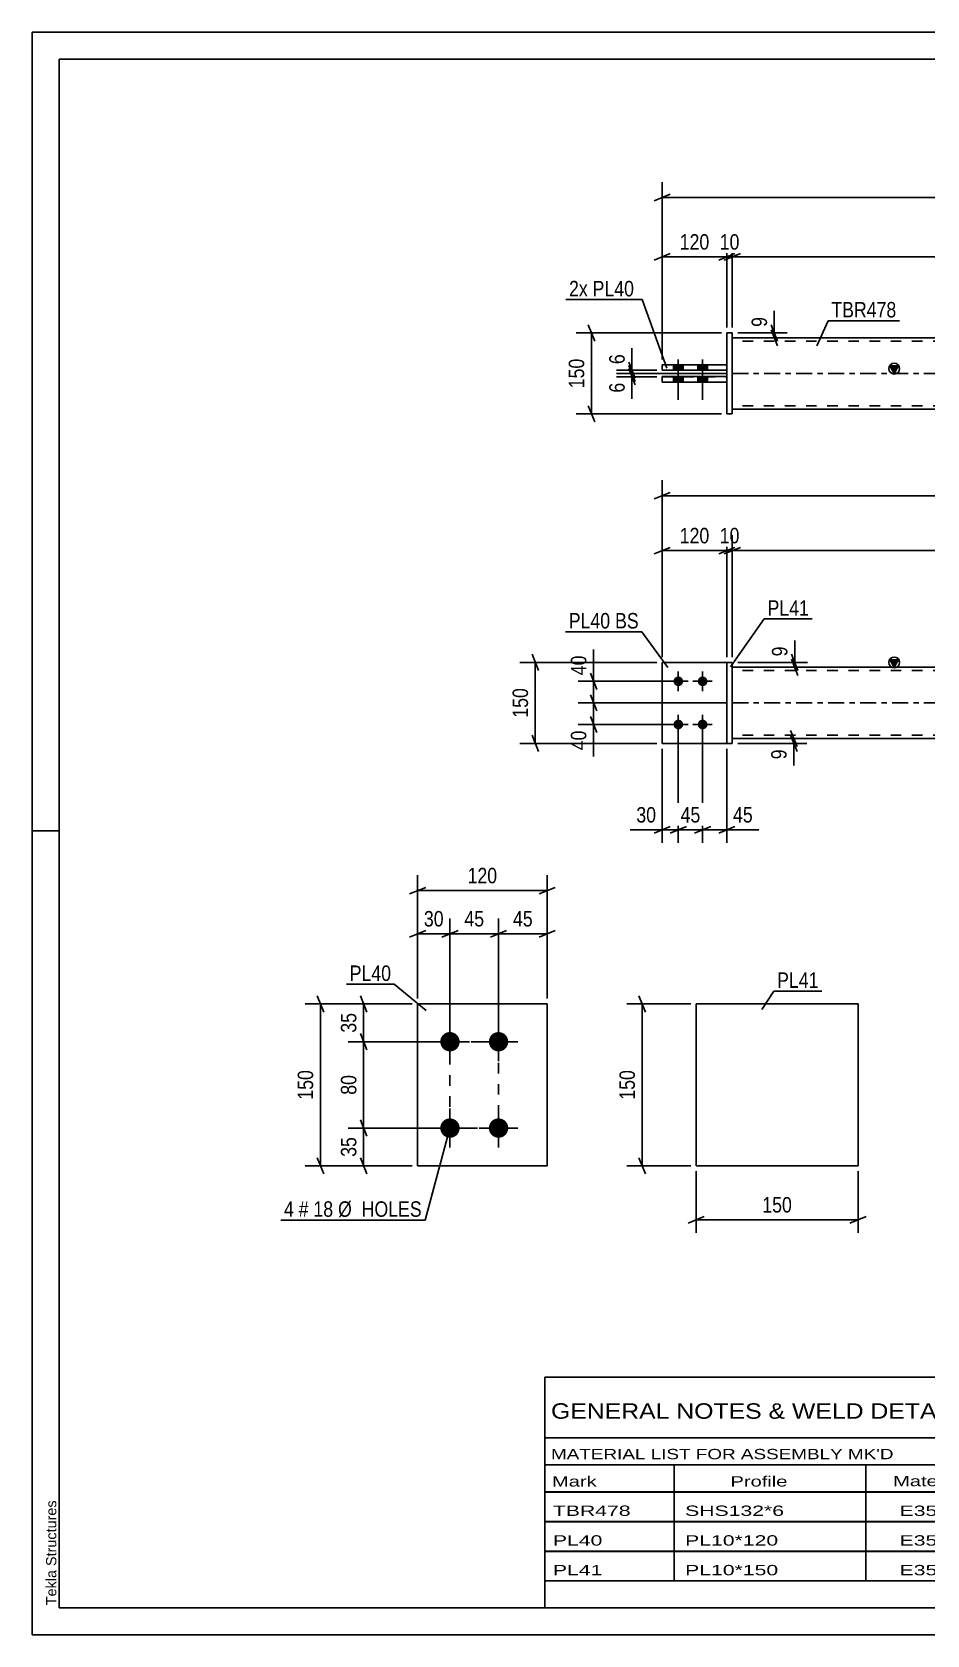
# Model space of a CAD drawing. Header units: millimetres. Extents: x 0 to 420, y 0 to 297.
# Drawn here: x 0 to 165.8, y 0 to 297 of the extents above; entities that cross this region are included whole.
import ezdxf

# ---------------------------------------------------------------- set-up
doc = ezdxf.new("R2010")
doc.units = ezdxf.units.MM
doc.linetypes.add('DXK_LINE_DOT2', pattern=[3.9198, 1.9599, -1.9599])
doc.linetypes.add('DXK_LINE_DOT3', pattern=[5.9187, 2.979, -0.9799, 0.9799, -0.9799])
doc.styles.add('Arial', font='ARIAL.TTF', dxfattribs={"height": 0.2})
doc.styles.add('Arial Narrow', font='ARIALN.TTF', dxfattribs={"height": 0.2})

# ---------------------------------------------------------------- blocks, each defined once
blk = doc.blocks.new('Unknown-581592173-1127')
at = {"color": 5, "linetype": 'Continuous'}
for p, q in [((420, 297), (0, 297)), ((0, 297), (0, 0)), ((0, 292), (0, 297)), ((415, 292), (5, 292)), ((5, 292), (5, 5)), ((5, 149), (0, 149)), ((0, 0), (0, 5)), ((5, 5), (415, 5)), ((0, 0), (420, 0))]:
    blk.add_line(p, q, dxfattribs=at)
at = {"color": 174, "linetype": 'Continuous', "style": 'Arial'}
blk.add_text('Tekla Structures', height=1.9102, rotation=90, dxfattribs=at).set_placement((4.5, 5.5))
blk = doc.blocks.new('Part-581592173-1425 - 1364')
at = {"color": 2, "linetype": 'Continuous'}
for p, q in [((116.74, 180.2), (128.74, 180.2)), ((116.74, 180.2), (116.74, 165.2)), ((128.74, 165.2), (116.74, 165.2)), ((116.74, 165.2), (116.74, 165.2))]:
    blk.add_line(p, q, dxfattribs=at)
at = {"color": 7, "linetype": 'DXK_LINE_DOT2'}
for p, q in [((116.74, 180.2), (128.74, 180.2)), ((128.74, 180.2), (128.74, 180.2)), ((128.74, 180.2), (128.74, 165.2)), ((116.74, 165.2), (128.74, 165.2)), ((116.74, 165.2), (116.74, 165.2))]:
    blk.add_line(p, q, dxfattribs=at)
blk = doc.blocks.new('Bolt-581592173-1378 - 1364')
at = {"linetype": 'Continuous'}
for points in [[(119.74, 175.8), (119.56, 175.82), (119.38, 175.88), (119.21, 175.97), (119.07, 176.1), (118.96, 176.25), (118.89, 176.42), (118.85, 176.6), (118.85, 176.79), (118.89, 176.98), (118.96, 177.15), (119.07, 177.3), (119.21, 177.43), (119.38, 177.52), (119.56, 177.58), (119.74, 177.6), (119.93, 177.58), (120.11, 177.52), (120.27, 177.43), (120.41, 177.3), (120.52, 177.15), (120.6, 176.98), (120.64, 176.79), (120.64, 176.6), (120.6, 176.42), (120.52, 176.25), (120.41, 176.1), (120.27, 175.97), (120.11, 175.88), (119.93, 175.82)], [(124.24, 175.8), (124.06, 175.82), (123.88, 175.88), (123.71, 175.97), (123.57, 176.1), (123.46, 176.25), (123.39, 176.42), (123.35, 176.6), (123.35, 176.79), (123.39, 176.98), (123.46, 177.15), (123.57, 177.3), (123.71, 177.43), (123.88, 177.52), (124.06, 177.58), (124.24, 177.6), (124.43, 177.58), (124.61, 177.52), (124.77, 177.43), (124.91, 177.3), (125.02, 177.15), (125.1, 176.98), (125.14, 176.79), (125.14, 176.6), (125.1, 176.42), (125.02, 176.25), (124.91, 176.1), (124.77, 175.97), (124.61, 175.88), (124.43, 175.82)], [(119.74, 167.8), (119.56, 167.82), (119.38, 167.88), (119.21, 167.97), (119.07, 168.1), (118.96, 168.25), (118.89, 168.42), (118.85, 168.6), (118.85, 168.79), (118.89, 168.98), (118.96, 169.15), (119.07, 169.3), (119.21, 169.43), (119.38, 169.52), (119.56, 169.58), (119.74, 169.6), (119.93, 169.58), (120.11, 169.52), (120.27, 169.43), (120.41, 169.3), (120.52, 169.15), (120.6, 168.98), (120.64, 168.79), (120.64, 168.6), (120.6, 168.42), (120.52, 168.25), (120.41, 168.1), (120.27, 167.97), (120.11, 167.88), (119.93, 167.82)], [(124.24, 167.8), (124.06, 167.82), (123.88, 167.88), (123.71, 167.97), (123.57, 168.1), (123.46, 168.25), (123.39, 168.42), (123.35, 168.6), (123.35, 168.79), (123.39, 168.98), (123.46, 169.15), (123.57, 169.3), (123.71, 169.43), (123.88, 169.52), (124.06, 169.58), (124.24, 169.6), (124.43, 169.58), (124.61, 169.52), (124.77, 169.43), (124.91, 169.3), (125.02, 169.15), (125.1, 168.98), (125.14, 168.79), (125.14, 168.6), (125.1, 168.42), (125.02, 168.25), (124.91, 168.1), (124.77, 167.97), (124.61, 167.88), (124.43, 167.82)]]:
    blk.add_hatch(color=1, dxfattribs=at).paths.add_polyline_path(points)
at = {"color": 1, "linetype": 'Continuous'}
for p, q in [((119.74, 174.9), (119.74, 178.5)), ((124.24, 174.9), (124.24, 178.5)), ((121.54, 176.7), (117.94, 176.7)), ((126.04, 176.7), (122.44, 176.7)), ((119.74, 166.9), (119.74, 170.5)), ((124.24, 166.9), (124.24, 170.5)), ((121.54, 168.7), (117.94, 168.7)), ((126.04, 168.7), (122.44, 168.7))]:
    blk.add_line(p, q, dxfattribs=at)
blk = doc.blocks.new('Part-581592173-1405 - 1364')
at = {"color": 2, "linetype": 'Continuous'}
for p, q in [((129.74, 180.2), (128.74, 180.2)), ((128.74, 180.2), (128.74, 165.2)), ((129.74, 180.2), (129.74, 180.2)), ((129.74, 180.2), (129.74, 165.2)), ((128.74, 165.2), (129.74, 165.2))]:
    blk.add_line(p, q, dxfattribs=at)
at = {"color": 7, "linetype": 'DXK_LINE_DOT2'}
for p, q in [((128.74, 180.2), (129.74, 180.2)), ((129.74, 165.2), (128.74, 165.2))]:
    blk.add_line(p, q, dxfattribs=at)
blk = doc.blocks.new('Part-581592173-1420 - 1364')
at = {"color": 7, "linetype": 'DXK_LINE_DOT2'}
for p, q in [((116.74, 180.2), (128.74, 180.2)), ((116.74, 180.2), (128.74, 180.2)), ((116.74, 165.2), (116.74, 180.2)), ((128.74, 180.2), (128.74, 180.2)), ((128.74, 180.2), (128.74, 165.2)), ((116.74, 165.2), (128.74, 165.2)), ((128.74, 165.2), (116.74, 165.2)), ((116.74, 165.2), (116.74, 165.2))]:
    blk.add_line(p, q, dxfattribs=at)
blk = doc.blocks.new('Part-581592173-1440 - 1364')
at = {"linetype": 'Continuous'}
blk.add_hatch(color=2, dxfattribs=at).paths.add_polyline_path([(159.74, 179.3), (158.94, 180.7), (160.54, 180.7)])
at = {"color": 2, "linetype": 'Continuous'}
for p, q in [((129.74, 179.3), (302.16, 179.3)), ((159.74, 179.3), (158.94, 180.7)), ((158.94, 180.7), (160.54, 180.7)), ((160.54, 180.7), (159.74, 179.3)), ((129.74, 166.1), (302.16, 166.1))]:
    blk.add_line(p, q, dxfattribs=at)
at = {"color": 7, "linetype": 'DXK_LINE_DOT2'}
for p, q in [((129.74, 166.1), (129.74, 179.3)), ((302.16, 178.7), (129.74, 178.7)), ((302.16, 179.3), (302.16, 166.1)), ((302.16, 166.7), (129.74, 166.7))]:
    blk.add_line(p, q, dxfattribs=at)
at = {"color": 7, "linetype": 'DXK_LINE_DOT3'}
blk.add_line((129.74, 172.7), (302.16, 172.7), dxfattribs=at)
at = {"color": 2, "linetype": 'Continuous'}
blk.add_circle((159.74, 180.2), 1, dxfattribs=at)
blk = doc.blocks.new('Part-581592173-1793 - 1767')
at = {"color": 2, "linetype": 'Continuous'}
for p, q in [((128.74, 233.15), (116.74, 233.15)), ((116.74, 232.15), (116.74, 233.15)), ((116.74, 232.15), (128.74, 232.15)), ((116.74, 232.14), (116.74, 232.15)), ((128.74, 232.14), (128.74, 233.15))]:
    blk.add_line(p, q, dxfattribs=at)
at = {"color": 7, "linetype": 'DXK_LINE_DOT2'}
for p, q in [((116.74, 233.14), (128.74, 233.14)), ((128.74, 232.14), (116.74, 232.14))]:
    blk.add_line(p, q, dxfattribs=at)
blk = doc.blocks.new('Part-581592173-1798 - 1767')
at = {"color": 2, "linetype": 'Continuous'}
for p, q in [((128.74, 235.35), (116.74, 235.35)), ((116.74, 234.35), (116.74, 235.35)), ((128.74, 234.34), (128.74, 235.35)), ((116.74, 234.35), (128.74, 234.35)), ((116.74, 234.34), (116.74, 234.35))]:
    blk.add_line(p, q, dxfattribs=at)
at = {"color": 7, "linetype": 'DXK_LINE_DOT2'}
for p, q in [((116.74, 235.34), (128.74, 235.34)), ((128.74, 234.34), (116.74, 234.34))]:
    blk.add_line(p, q, dxfattribs=at)
blk = doc.blocks.new('Part-581592173-1773 - 1767')
at = {"linetype": 'Continuous'}
blk.add_hatch(color=2, dxfattribs=at).paths.add_polyline_path([(159.74, 233.74), (158.94, 235.14), (160.54, 235.14)])
at = {"color": 2, "linetype": 'Continuous'}
for p, q in [((129.74, 240.34), (302.16, 240.34)), ((159.74, 233.74), (158.94, 235.14)), ((158.94, 235.14), (160.54, 235.14)), ((160.54, 235.14), (159.74, 233.74)), ((129.74, 227.14), (302.16, 227.14))]:
    blk.add_line(p, q, dxfattribs=at)
at = {"color": 7, "linetype": 'DXK_LINE_DOT2'}
for p, q in [((129.74, 240.34), (129.74, 227.14)), ((302.16, 239.74), (129.74, 239.74)), ((302.16, 240.34), (302.16, 227.14)), ((302.16, 227.74), (129.74, 227.74))]:
    blk.add_line(p, q, dxfattribs=at)
at = {"color": 7, "linetype": 'DXK_LINE_DOT3'}
blk.add_line((129.74, 233.74), (302.16, 233.74), dxfattribs=at)
at = {"color": 2, "linetype": 'Continuous'}
blk.add_circle((159.74, 234.64), 1, dxfattribs=at)
blk = doc.blocks.new('Part-581592173-1799 - 1767')
at = {"color": 2, "linetype": 'Continuous'}
for p, q in [((128.74, 241.25), (129.74, 241.25)), ((128.74, 241.25), (128.74, 226.25)), ((129.74, 241.24), (129.74, 241.25)), ((129.74, 241.25), (129.74, 226.24)), ((129.74, 226.25), (128.74, 226.25)), ((128.74, 226.25), (128.74, 226.24))]:
    blk.add_line(p, q, dxfattribs=at)
at = {"color": 7, "linetype": 'DXK_LINE_DOT2'}
for p, q in [((128.74, 241.24), (129.74, 241.24)), ((128.74, 226.25), (128.74, 226.24)), ((128.74, 226.24), (129.74, 226.24))]:
    blk.add_line(p, q, dxfattribs=at)
blk = doc.blocks.new('Bolt-581592173-1801 - 1767')
at = {"linetype": 'Continuous'}
for points in [[(118.84, 234.35), (120.64, 234.35), (120.64, 235.35), (118.84, 235.35)], [(118.84, 234.34), (120.64, 234.34), (120.64, 235.34), (118.84, 235.34)], [(123.34, 234.35), (125.14, 234.35), (125.14, 235.35), (123.34, 235.35)], [(123.34, 234.34), (125.14, 234.34), (125.14, 235.34), (123.34, 235.34)], [(118.84, 232.15), (120.64, 232.15), (120.64, 233.15), (118.84, 233.15)], [(118.84, 232.14), (120.64, 232.14), (120.64, 233.14), (118.84, 233.14)], [(123.34, 232.15), (125.14, 232.15), (125.14, 233.15), (123.34, 233.15)], [(123.34, 232.14), (125.14, 232.14), (125.14, 233.14), (123.34, 233.14)]]:
    blk.add_hatch(color=1, dxfattribs=at).paths.add_polyline_path(points)
at = {"color": 1, "linetype": 'Continuous'}
for p, q in [((118.84, 235.35), (118.84, 234.35)), ((118.84, 235.34), (118.84, 234.34)), ((119.74, 236.35), (119.74, 228.85)), ((119.74, 236.34), (119.74, 228.84)), ((120.64, 235.35), (120.64, 234.35)), ((120.64, 235.34), (120.64, 234.34)), ((123.34, 235.35), (123.34, 234.35)), ((123.34, 235.34), (123.34, 234.34)), ((124.24, 236.35), (124.24, 228.85)), ((124.24, 236.34), (124.24, 228.84)), ((125.14, 235.35), (125.14, 234.35)), ((125.14, 235.34), (125.14, 234.34)), ((118.84, 233.15), (118.84, 232.15)), ((118.84, 233.14), (118.84, 232.14)), ((120.64, 233.15), (120.64, 232.15)), ((120.64, 233.14), (120.64, 232.14)), ((123.34, 233.15), (123.34, 232.15)), ((123.34, 233.14), (123.34, 232.14)), ((125.14, 233.15), (125.14, 232.15)), ((125.14, 233.14), (125.14, 232.14))]:
    blk.add_line(p, q, dxfattribs=at)
blk = doc.blocks.new('Bolt-581592173-2103 - 2040')
at = {"linetype": 'Continuous'}
for points in [[(77.43, 108.12), (77.05, 108.16), (76.7, 108.27), (76.37, 108.46), (76.09, 108.71), (75.87, 109.02), (75.72, 109.36), (75.64, 109.73), (75.64, 110.11), (75.72, 110.48), (75.87, 110.82), (76.09, 111.12), (76.37, 111.38), (76.7, 111.56), (77.05, 111.68), (77.43, 111.72), (77.8, 111.68), (78.16, 111.56), (78.49, 111.38), (78.77, 111.12), (78.99, 110.82), (79.14, 110.48), (79.22, 110.11), (79.22, 109.73), (79.14, 109.36), (78.99, 109.02), (78.77, 108.71), (78.49, 108.46), (78.16, 108.27), (77.8, 108.16)], [(86.43, 108.12), (86.05, 108.16), (85.7, 108.27), (85.37, 108.46), (85.09, 108.71), (84.87, 109.02), (84.72, 109.36), (84.64, 109.73), (84.64, 110.11), (84.72, 110.48), (84.87, 110.82), (85.09, 111.12), (85.37, 111.38), (85.7, 111.56), (86.05, 111.68), (86.43, 111.72), (86.8, 111.68), (87.16, 111.56), (87.49, 111.38), (87.77, 111.12), (87.99, 110.82), (88.14, 110.48), (88.22, 110.11), (88.22, 109.73), (88.14, 109.36), (87.99, 109.02), (87.77, 108.71), (87.49, 108.46), (87.16, 108.27), (86.8, 108.16)], [(77.43, 92.12), (77.05, 92.16), (76.7, 92.27), (76.37, 92.46), (76.09, 92.71), (75.87, 93.02), (75.72, 93.36), (75.64, 93.73), (75.64, 94.11), (75.72, 94.48), (75.87, 94.82), (76.09, 95.12), (76.37, 95.38), (76.7, 95.56), (77.05, 95.68), (77.43, 95.72), (77.8, 95.68), (78.16, 95.56), (78.49, 95.38), (78.77, 95.12), (78.99, 94.82), (79.14, 94.48), (79.22, 94.11), (79.22, 93.73), (79.14, 93.36), (78.99, 93.02), (78.77, 92.71), (78.49, 92.46), (78.16, 92.27), (77.8, 92.16)], [(86.43, 92.12), (86.05, 92.16), (85.7, 92.27), (85.37, 92.46), (85.09, 92.71), (84.87, 93.02), (84.72, 93.36), (84.64, 93.73), (84.64, 94.11), (84.72, 94.48), (84.87, 94.82), (85.09, 95.12), (85.37, 95.38), (85.7, 95.56), (86.05, 95.68), (86.43, 95.72), (86.8, 95.68), (87.16, 95.56), (87.49, 95.38), (87.77, 95.12), (87.99, 94.82), (88.14, 94.48), (88.22, 94.11), (88.22, 93.73), (88.14, 93.36), (87.99, 93.02), (87.77, 92.71), (87.49, 92.46), (87.16, 92.27), (86.8, 92.16)]]:
    blk.add_hatch(color=1, dxfattribs=at).paths.add_polyline_path(points)
at = {"color": 1, "linetype": 'Continuous'}
for p, q in [((77.43, 106.32), (77.43, 113.52)), ((86.43, 106.32), (86.43, 113.52)), ((81.03, 109.92), (73.83, 109.92)), ((90.03, 109.92), (82.83, 109.92)), ((77.43, 90.32), (77.43, 97.52)), ((86.43, 90.32), (86.43, 97.52)), ((81.03, 93.92), (73.83, 93.92)), ((90.03, 93.92), (82.83, 93.92))]:
    blk.add_line(p, q, dxfattribs=at)
blk = doc.blocks.new('Part-581592173-2108 - 2040')
at = {"color": 2, "linetype": 'Continuous'}
for p, q in [((71.43, 116.92), (95.43, 116.92)), ((71.43, 86.92), (71.43, 116.92)), ((95.43, 116.92), (95.43, 116.92)), ((95.43, 116.92), (95.43, 86.92)), ((95.43, 86.92), (71.43, 86.92)), ((71.43, 86.92), (71.43, 86.92))]:
    blk.add_line(p, q, dxfattribs=at)
at = {"color": 7, "linetype": 'DXK_LINE_DOT2'}
for p, q in [((71.43, 116.92), (95.43, 116.92)), ((71.43, 86.92), (95.43, 86.92)), ((71.43, 86.92), (71.43, 86.92))]:
    blk.add_line(p, q, dxfattribs=at)
blk = doc.blocks.new('Part-581592173-2231 - 2225')
at = {"color": 2, "linetype": 'Continuous'}
for p, q in [((123.04, 116.92), (153.04, 116.92)), ((123.04, 86.92), (123.04, 116.92)), ((153.04, 116.92), (153.04, 86.92)), ((153.04, 86.92), (123.04, 86.92))]:
    blk.add_line(p, q, dxfattribs=at)
blk = doc.blocks.new('Rectangle-581592173-2210 - 2040')
at = {"color": 1, "linetype": 'DXK_LINE_DOT2'}
blk.add_lwpolyline([(77.43, 109.92), (86.43, 109.92), (86.43, 93.92), (77.43, 93.92), (77.43, 109.92)], close=True, dxfattribs=at)
blk = doc.blocks.new('StraightDimension-581592173-1609 - 1364')
at = {"color": 7, "linetype": 'Continuous'}
for p, q in [((128.74, 172.7), (101.19, 172.7)), ((103.44, 174.2), (104.64, 171.2)), ((104.04, 168.7), (104.04, 172.7)), ((104.64, 167.2), (103.44, 170.2)), ((118.74, 168.7), (101.19, 168.7))]:
    blk.add_line(p, q, dxfattribs=at)
at = {"color": 0}
blk.add_wipeout([(103.29, 168.17), (99.09, 168.17), (99.09, 163.32), (103.29, 163.32)], dxfattribs=at)
at = {"color": 7, "linetype": 'Continuous'}
blk.add_line((104.04, 168.7), (104.04, 162.79), dxfattribs=at)
blk.add_line((104.04, 168.7), (104.04, 162.79), dxfattribs=at)
at = {"color": 3, "style": 'Arial Narrow'}
blk.add_text('40', height=2.863, rotation=90.0002, dxfattribs=at).set_placement((102.69, 163.92))
blk = doc.blocks.new('StraightDimension-581592173-1600 - 1364')
at = {"color": 7, "linetype": 'Continuous'}
for p, q in [((140.7, 181.7), (141.9, 178.7)), ((130.74, 180.2), (143.7, 180.2)), ((130.74, 179.3), (143.7, 179.3)), ((141.9, 177.8), (140.7, 180.8)), ((141.3, 179.3), (141.3, 180.2))]:
    blk.add_line(p, q, dxfattribs=at)
at = {"color": 0}
blk.add_wipeout([(140.55, 183.75), (136.35, 183.75), (136.35, 180.72), (140.55, 180.72)], dxfattribs=at)
at = {"color": 7, "linetype": 'Continuous'}
blk.add_line((141.3, 180.2), (141.3, 184.28), dxfattribs=at)
blk.add_line((141.3, 180.2), (141.3, 184.28), dxfattribs=at)
at = {"color": 3, "style": 'Arial Narrow'}
blk.add_text('9', height=2.86, rotation=90.0002, dxfattribs=at).set_placement((139.95, 181.32))
blk = doc.blocks.new('StraightDimension-581592173-1560 - 1364')
at = {"color": 7, "linetype": 'Continuous'}
for p, q in [((119.74, 167.7), (119.74, 146.78)), ((116.74, 164.2), (116.74, 146.78)), ((115.24, 148.58), (118.24, 149.78)), ((116.74, 149.18), (119.74, 149.18)), ((121.24, 149.78), (118.24, 148.58))]:
    blk.add_line(p, q, dxfattribs=at)
at = {"color": 0}
blk.add_wipeout([(116.22, 149.93), (116.22, 154.13), (111.36, 154.13), (111.36, 149.93)], dxfattribs=at)
at = {"color": 7, "linetype": 'Continuous'}
blk.add_line((116.74, 149.18), (110.84, 149.18), dxfattribs=at)
blk.add_line((116.74, 149.18), (110.84, 149.18), dxfattribs=at)
at = {"color": 3, "style": 'Arial Narrow'}
blk.add_text('30', height=2.863, dxfattribs=at).set_placement((111.96, 150.53))
blk = doc.blocks.new('StraightDimension-581592173-1452 - 1364')
at = {"color": 7, "linetype": 'Continuous'}
for p, q in [((116.74, 181.2), (116.74, 203.77)), ((128.74, 181.2), (128.74, 203.77)), ((115.24, 200.32), (118.24, 201.52)), ((116.74, 200.92), (128.74, 200.92)), ((130.24, 201.52), (127.24, 200.32))]:
    blk.add_line(p, q, dxfattribs=at)
at = {"color": 0}
blk.add_wipeout([(126.09, 201.67), (126.09, 205.87), (119.4, 205.87), (119.4, 201.67)], dxfattribs=at)
at = {"color": 3, "style": 'Arial Narrow'}
blk.add_text('120', height=2.863, dxfattribs=at).set_placement((120, 202.27))
blk = doc.blocks.new('StraightDimension-581592173-1479 - 1364')
at = {"color": 7, "linetype": 'Continuous'}
for p, q in [((128.74, 181.2), (128.74, 203.77)), ((129.74, 181.2), (129.74, 203.77)), ((127.24, 200.32), (130.24, 201.52)), ((131.24, 201.52), (128.24, 200.32)), ((128.74, 200.92), (129.74, 200.92))]:
    blk.add_line(p, q, dxfattribs=at)
at = {"color": 0}
blk.add_wipeout([(131.67, 201.67), (131.67, 205.87), (126.81, 205.87), (126.81, 201.67)], dxfattribs=at)
at = {"color": 3, "style": 'Arial Narrow'}
blk.add_text('10', height=2.863, dxfattribs=at).set_placement((127.41, 202.27))
blk = doc.blocks.new('StraightDimension-581592173-1577 - 1364')
at = {"color": 7, "linetype": 'Continuous'}
for p, q in [((124.24, 167.7), (124.24, 146.78)), ((128.74, 164.2), (128.74, 146.78)), ((122.74, 148.58), (125.74, 149.78)), ((124.24, 149.18), (128.74, 149.18)), ((130.24, 149.78), (127.24, 148.58))]:
    blk.add_line(p, q, dxfattribs=at)
at = {"color": 0}
blk.add_wipeout([(134.12, 149.93), (134.12, 154.13), (129.27, 154.13), (129.27, 149.93)], dxfattribs=at)
at = {"color": 7, "linetype": 'Continuous'}
blk.add_line((128.74, 149.18), (134.65, 149.18), dxfattribs=at)
blk.add_line((128.74, 149.18), (134.65, 149.18), dxfattribs=at)
at = {"color": 3, "style": 'Arial Narrow'}
blk.add_text('45', height=2.863, dxfattribs=at).set_placement((129.87, 150.53))
blk = doc.blocks.new('StraightDimension-581592173-1496 - 1364')
at = {"color": 7, "linetype": 'Continuous'}
for p, q in [((129.74, 181.2), (129.74, 203.77)), ((302.16, 181.2), (302.16, 203.77)), ((131.24, 201.52), (128.24, 200.32)), ((129.74, 200.92), (302.16, 200.92)), ((300.66, 200.32), (303.66, 201.52))]:
    blk.add_line(p, q, dxfattribs=at)
at = {"color": 0}
blk.add_wipeout([(220.21, 201.67), (220.21, 205.87), (211.7, 205.87), (211.7, 201.67)], dxfattribs=at)
at = {"color": 3, "style": 'Arial Narrow'}
blk.add_text('1724', height=2.863, dxfattribs=at).set_placement((212.3, 202.27))
blk = doc.blocks.new('StraightDimension-581592173-1546 - 1364')
at = {"color": 7, "linetype": 'Continuous'}
for p, q in [((116.74, 181.2), (116.74, 213.94)), ((315.16, 181.2), (315.16, 213.94)), ((118.24, 211.69), (115.24, 210.49)), ((116.74, 211.09), (315.16, 211.09)), ((313.66, 210.49), (316.66, 211.69))]:
    blk.add_line(p, q, dxfattribs=at)
at = {"color": 0}
blk.add_wipeout([(220.21, 211.84), (220.21, 216.04), (211.7, 216.04), (211.7, 211.84)], dxfattribs=at)
at = {"color": 3, "style": 'Arial Narrow'}
blk.add_text('1984', height=2.863, dxfattribs=at).set_placement((212.3, 212.44))
blk = doc.blocks.new('StraightDimension-581592173-1570 - 1364')
at = {"color": 7, "linetype": 'Continuous'}
for p, q in [((119.74, 167.7), (119.74, 146.78)), ((124.24, 167.7), (124.24, 146.78)), ((118.24, 148.58), (121.24, 149.78)), ((119.74, 149.18), (124.24, 149.18)), ((125.74, 149.78), (122.74, 148.58))]:
    blk.add_line(p, q, dxfattribs=at)
at = {"color": 0}
blk.add_wipeout([(124.42, 149.93), (124.42, 154.13), (119.56, 154.13), (119.56, 149.93)], dxfattribs=at)
at = {"color": 3, "style": 'Arial Narrow'}
blk.add_text('45', height=2.863, dxfattribs=at).set_placement((120.16, 150.53))
blk = doc.blocks.new('StraightDimension-581592173-1591 - 1364')
at = {"color": 7, "linetype": 'Continuous'}
for p, q in [((140.55, 167.6), (141.75, 164.6)), ((141.75, 163.7), (140.55, 166.7)), ((130.74, 166.1), (143.55, 166.1)), ((130.74, 165.2), (143.55, 165.2)), ((141.15, 165.2), (141.15, 166.1))]:
    blk.add_line(p, q, dxfattribs=at)
at = {"color": 0}
blk.add_wipeout([(140.4, 164.67), (136.2, 164.67), (136.2, 161.65), (140.4, 161.65)], dxfattribs=at)
at = {"color": 7, "linetype": 'Continuous'}
blk.add_line((141.15, 165.2), (141.15, 161.12), dxfattribs=at)
blk.add_line((141.15, 165.2), (141.15, 161.12), dxfattribs=at)
at = {"color": 3, "style": 'Arial Narrow'}
blk.add_text('9', height=2.86, rotation=90.0002, dxfattribs=at).set_placement((139.8, 162.25))
blk = doc.blocks.new('StraightDimension-581592173-1626 - 1364')
at = {"color": 7, "linetype": 'Continuous'}
for p, q in [((118.74, 176.7), (101.19, 176.7)), ((103.44, 178.2), (104.64, 175.2)), ((104.04, 172.7), (104.04, 176.7)), ((128.74, 172.7), (101.19, 172.7)), ((104.64, 171.2), (103.44, 174.2))]:
    blk.add_line(p, q, dxfattribs=at)
at = {"color": 0}
blk.add_wipeout([(103.29, 182.08), (99.09, 182.08), (99.09, 177.22), (103.29, 177.22)], dxfattribs=at)
at = {"color": 7, "linetype": 'Continuous'}
blk.add_line((104.04, 176.7), (104.04, 182.6), dxfattribs=at)
blk.add_line((104.04, 176.7), (104.04, 182.6), dxfattribs=at)
at = {"color": 3, "style": 'Arial Narrow'}
blk.add_text('40', height=2.863, rotation=90.0002, dxfattribs=at).set_placement((102.69, 177.82))
blk = doc.blocks.new('StraightDimension-581592173-1689 - 1364')
at = {"color": 7, "linetype": 'Continuous'}
for p, q in [((93.84, 178.7), (92.64, 181.7)), ((115.74, 180.2), (90.39, 180.2)), ((93.24, 165.2), (93.24, 180.2)), ((92.64, 166.7), (93.84, 163.7)), ((115.74, 165.2), (90.39, 165.2))]:
    blk.add_line(p, q, dxfattribs=at)
at = {"color": 0}
blk.add_wipeout([(92.49, 176.04), (88.29, 176.04), (88.29, 169.36), (92.49, 169.36)], dxfattribs=at)
at = {"color": 3, "style": 'Arial Narrow'}
blk.add_text('150', height=2.863, rotation=90.0002, dxfattribs=at).set_placement((91.89, 169.96))
blk = doc.blocks.new('StraightDimension-581592173-1851 - 1767')
at = {"color": 7, "linetype": 'Continuous'}
for p, q in [((110.55, 235.84), (111.75, 232.84)), ((111.75, 232.24), (110.55, 235.24)), ((115.74, 234.34), (108.3, 234.34)), ((128.74, 233.74), (108.3, 233.74)), ((111.15, 233.74), (111.15, 234.34))]:
    blk.add_line(p, q, dxfattribs=at)
at = {"color": 0}
blk.add_wipeout([(110.4, 237.9), (106.2, 237.9), (106.2, 234.87), (110.4, 234.87)], dxfattribs=at)
at = {"color": 7, "linetype": 'Continuous'}
blk.add_line((111.15, 234.34), (111.15, 238.42), dxfattribs=at)
blk.add_line((111.15, 234.34), (111.15, 238.42), dxfattribs=at)
at = {"color": 3, "style": 'Arial Narrow'}
blk.add_text('6', height=2.86, rotation=90.0002, dxfattribs=at).set_placement((109.8, 235.47))
blk = doc.blocks.new('StraightDimension-581592173-1835 - 1767')
at = {"color": 7, "linetype": 'Continuous'}
for p, q in [((110.55, 235.24), (111.75, 232.24)), ((111.75, 231.64), (110.55, 234.64)), ((128.74, 233.74), (108.3, 233.74)), ((115.74, 233.14), (108.3, 233.14)), ((111.15, 233.14), (111.15, 233.74))]:
    blk.add_line(p, q, dxfattribs=at)
at = {"color": 0}
blk.add_wipeout([(110.4, 232.62), (106.2, 232.62), (106.2, 229.59), (110.4, 229.59)], dxfattribs=at)
at = {"color": 7, "linetype": 'Continuous'}
blk.add_line((111.15, 233.14), (111.15, 229.07), dxfattribs=at)
blk.add_line((111.15, 233.14), (111.15, 229.07), dxfattribs=at)
at = {"color": 3, "style": 'Arial Narrow'}
blk.add_text('6', height=2.86, rotation=90.0002, dxfattribs=at).set_placement((109.8, 230.19))
blk = doc.blocks.new('StraightDimension-581592173-1868 - 1767')
at = {"color": 7, "linetype": 'Continuous'}
for p, q in [((130.74, 241.25), (139.92, 241.25)), ((136.92, 242.75), (138.12, 239.75)), ((138.12, 238.84), (136.92, 241.84)), ((137.52, 240.34), (137.52, 241.25)), ((130.74, 240.34), (139.92, 240.34))]:
    blk.add_line(p, q, dxfattribs=at)
at = {"color": 0}
blk.add_wipeout([(136.77, 244.8), (132.57, 244.8), (132.57, 241.77), (136.77, 241.77)], dxfattribs=at)
at = {"color": 7, "linetype": 'Continuous'}
blk.add_line((137.52, 241.25), (137.52, 245.32), dxfattribs=at)
blk.add_line((137.52, 241.25), (137.52, 245.32), dxfattribs=at)
at = {"color": 3, "style": 'Arial Narrow'}
blk.add_text('9', height=2.86, rotation=90.0002, dxfattribs=at).set_placement((136.17, 242.37))
blk = doc.blocks.new('StraightDimension-581592173-1879 - 1767')
at = {"color": 7, "linetype": 'Continuous'}
for p, q in [((127.74, 241.25), (100.8, 241.25)), ((104.25, 239.75), (103.05, 242.75)), ((103.65, 226.25), (103.65, 241.25)), ((127.74, 226.25), (100.8, 226.25)), ((103.05, 227.75), (104.25, 224.75))]:
    blk.add_line(p, q, dxfattribs=at)
at = {"color": 0}
blk.add_wipeout([(102.9, 237.09), (98.7, 237.09), (98.7, 230.4), (102.9, 230.4)], dxfattribs=at)
at = {"color": 3, "style": 'Arial Narrow'}
blk.add_text('150', height=2.863, rotation=90.0002, dxfattribs=at).set_placement((102.3, 231))
blk = doc.blocks.new('StraightDimension-581592173-1910 - 1767')
at = {"color": 7, "linetype": 'Continuous'}
for p, q in [((131.24, 255.94), (128.24, 254.74)), ((129.74, 242.25), (129.74, 258.19)), ((300.66, 254.74), (303.66, 255.94)), ((302.16, 242.24), (302.16, 258.19)), ((129.74, 255.34), (302.16, 255.34))]:
    blk.add_line(p, q, dxfattribs=at)
at = {"color": 0}
blk.add_wipeout([(220.21, 256.09), (220.21, 260.29), (211.7, 260.29), (211.7, 256.09)], dxfattribs=at)
at = {"color": 3, "style": 'Arial Narrow'}
blk.add_text('1724', height=2.863, dxfattribs=at).set_placement((212.3, 256.69))
blk = doc.blocks.new('StraightDimension-581592173-1920 - 1767')
at = {"color": 7, "linetype": 'Continuous'}
for p, q in [((115.24, 254.74), (118.24, 255.94)), ((116.74, 236.34), (116.74, 258.19)), ((130.24, 255.94), (127.24, 254.74)), ((128.74, 242.25), (128.74, 258.19)), ((116.74, 255.34), (128.74, 255.34))]:
    blk.add_line(p, q, dxfattribs=at)
at = {"color": 0}
blk.add_wipeout([(126.09, 256.09), (126.09, 260.29), (119.4, 260.29), (119.4, 256.09)], dxfattribs=at)
at = {"color": 3, "style": 'Arial Narrow'}
blk.add_text('120', height=2.863, dxfattribs=at).set_placement((120, 256.69))
blk = doc.blocks.new('StraightDimension-581592173-1930 - 1767')
at = {"color": 7, "linetype": 'Continuous'}
for p, q in [((127.24, 254.74), (130.24, 255.94)), ((131.24, 255.94), (128.24, 254.74)), ((128.74, 242.25), (128.74, 258.19)), ((129.74, 242.25), (129.74, 258.19)), ((128.74, 255.34), (129.74, 255.34))]:
    blk.add_line(p, q, dxfattribs=at)
at = {"color": 0}
blk.add_wipeout([(131.67, 256.09), (131.67, 260.29), (126.81, 260.29), (126.81, 256.09)], dxfattribs=at)
at = {"color": 3, "style": 'Arial Narrow'}
blk.add_text('10', height=2.863, dxfattribs=at).set_placement((127.41, 256.69))
blk = doc.blocks.new('StraightDimension-581592173-1941 - 1767')
at = {"color": 7, "linetype": 'Continuous'}
for p, q in [((116.74, 236.34), (116.74, 269.19)), ((315.16, 236.35), (315.16, 269.19)), ((118.24, 266.94), (115.24, 265.74)), ((116.74, 266.34), (315.16, 266.34)), ((313.66, 265.74), (316.66, 266.94))]:
    blk.add_line(p, q, dxfattribs=at)
at = {"color": 0}
blk.add_wipeout([(220.21, 267.09), (220.21, 271.29), (211.7, 271.29), (211.7, 267.09)], dxfattribs=at)
at = {"color": 3, "style": 'Arial Narrow'}
blk.add_text('1984', height=2.863, dxfattribs=at).set_placement((212.3, 267.69))
blk = doc.blocks.new('StraightDimension-581592173-2133 - 2040')
at = {"color": 7, "linetype": 'Continuous'}
for p, q in [((77.43, 110.92), (77.43, 132.77)), ((86.43, 110.92), (86.43, 132.77)), ((75.93, 129.32), (78.93, 130.52)), ((77.43, 129.92), (86.43, 129.92)), ((87.93, 130.52), (84.93, 129.32))]:
    blk.add_line(p, q, dxfattribs=at)
at = {"color": 0}
blk.add_wipeout([(84.36, 130.67), (84.36, 134.87), (79.5, 134.87), (79.5, 130.67)], dxfattribs=at)
at = {"color": 3, "style": 'Arial Narrow'}
blk.add_text('45', height=2.863, dxfattribs=at).set_placement((80.1, 131.27))
blk = doc.blocks.new('StraightDimension-581592173-2165 - 2040')
at = {"color": 7, "linetype": 'Continuous'}
for p, q in [((60.83, 95.42), (62.03, 92.42)), ((76.43, 93.92), (58.58, 93.92)), ((61.43, 86.92), (61.43, 93.92)), ((70.43, 86.92), (58.58, 86.92)), ((62.03, 85.42), (60.83, 88.42))]:
    blk.add_line(p, q, dxfattribs=at)
at = {"color": 0}
blk.add_wipeout([(60.68, 92.85), (56.48, 92.85), (56.48, 87.99), (60.68, 87.99)], dxfattribs=at)
at = {"color": 3, "style": 'Arial Narrow'}
blk.add_text('35', height=2.863, rotation=90.0002, dxfattribs=at).set_placement((60.08, 88.59))
blk = doc.blocks.new('StraightDimension-581592173-2123 - 2040')
at = {"color": 7, "linetype": 'Continuous'}
for p, q in [((71.43, 117.92), (71.43, 132.77)), ((77.43, 110.92), (77.43, 132.77)), ((69.93, 129.32), (72.93, 130.52)), ((71.43, 129.92), (77.43, 129.92)), ((78.93, 130.52), (75.93, 129.32))]:
    blk.add_line(p, q, dxfattribs=at)
at = {"color": 0}
blk.add_wipeout([(76.86, 130.67), (76.86, 134.87), (72, 134.87), (72, 130.67)], dxfattribs=at)
at = {"color": 3, "style": 'Arial Narrow'}
blk.add_text('30', height=2.863, dxfattribs=at).set_placement((72.6, 131.27))
blk = doc.blocks.new('StraightDimension-581592173-2112 - 2040')
at = {"color": 7, "linetype": 'Continuous'}
for p, q in [((71.43, 117.92), (71.43, 140.77)), ((95.43, 117.92), (95.43, 140.77)), ((72.93, 138.52), (69.93, 137.32)), ((71.43, 137.92), (95.43, 137.92)), ((93.93, 137.32), (96.93, 138.52))]:
    blk.add_line(p, q, dxfattribs=at)
at = {"color": 0}
blk.add_wipeout([(86.77, 138.67), (86.77, 142.87), (80.09, 142.87), (80.09, 138.67)], dxfattribs=at)
at = {"color": 3, "style": 'Arial Narrow'}
blk.add_text('120', height=2.863, dxfattribs=at).set_placement((80.69, 139.27))
blk = doc.blocks.new('StraightDimension-581592173-2143 - 2040')
at = {"color": 7, "linetype": 'Continuous'}
for p, q in [((86.43, 110.92), (86.43, 132.77)), ((95.43, 117.92), (95.43, 132.77)), ((84.93, 129.32), (87.93, 130.52)), ((86.43, 129.92), (95.43, 129.92)), ((96.93, 130.52), (93.93, 129.32))]:
    blk.add_line(p, q, dxfattribs=at)
at = {"color": 0}
blk.add_wipeout([(93.36, 130.67), (93.36, 134.87), (88.5, 134.87), (88.5, 130.67)], dxfattribs=at)
at = {"color": 3, "style": 'Arial Narrow'}
blk.add_text('45', height=2.863, dxfattribs=at).set_placement((89.1, 131.27))
blk = doc.blocks.new('StraightDimension-581592173-2154 - 2040')
at = {"color": 7, "linetype": 'Continuous'}
for p, q in [((70.43, 116.92), (50.58, 116.92)), ((54.03, 115.42), (52.83, 118.42)), ((53.43, 86.92), (53.43, 116.92)), ((70.43, 86.92), (50.58, 86.92)), ((52.83, 88.42), (54.03, 85.42))]:
    blk.add_line(p, q, dxfattribs=at)
at = {"color": 0}
blk.add_wipeout([(52.68, 105.26), (48.48, 105.26), (48.48, 98.58), (52.68, 98.58)], dxfattribs=at)
at = {"color": 3, "style": 'Arial Narrow'}
blk.add_text('150', height=2.863, rotation=90.0002, dxfattribs=at).set_placement((52.08, 99.18))
blk = doc.blocks.new('StraightDimension-581592173-2181 - 2040')
at = {"color": 7, "linetype": 'Continuous'}
for p, q in [((76.43, 109.92), (58.58, 109.92)), ((62.03, 108.42), (60.83, 111.42)), ((61.43, 93.92), (61.43, 109.92)), ((60.83, 95.42), (62.03, 92.42)), ((76.43, 93.92), (58.58, 93.92))]:
    blk.add_line(p, q, dxfattribs=at)
at = {"color": 0}
blk.add_wipeout([(60.68, 104.35), (56.48, 104.35), (56.48, 99.49), (60.68, 99.49)], dxfattribs=at)
at = {"color": 3, "style": 'Arial Narrow'}
blk.add_text('80', height=2.863, rotation=90.0002, dxfattribs=at).set_placement((60.08, 100.09))
blk = doc.blocks.new('StraightDimension-581592173-2194 - 2040')
at = {"color": 7, "linetype": 'Continuous'}
for p, q in [((70.43, 116.92), (58.58, 116.92)), ((60.83, 118.42), (62.03, 115.42)), ((61.43, 109.92), (61.43, 116.92)), ((76.43, 109.92), (58.58, 109.92)), ((62.03, 108.42), (60.83, 111.42))]:
    blk.add_line(p, q, dxfattribs=at)
at = {"color": 0}
blk.add_wipeout([(60.68, 115.85), (56.48, 115.85), (56.48, 110.99), (60.68, 110.99)], dxfattribs=at)
at = {"color": 3, "style": 'Arial Narrow'}
blk.add_text('35', height=2.863, rotation=90.0002, dxfattribs=at).set_placement((60.08, 111.59))
blk = doc.blocks.new('StraightDimension-581592173-2233 - 2225')
at = {"color": 7, "linetype": 'Continuous'}
for p, q in [((122.04, 116.92), (110.19, 116.92)), ((113.64, 115.42), (112.44, 118.42)), ((113.04, 86.92), (113.04, 116.92)), ((122.04, 86.92), (110.19, 86.92)), ((112.44, 88.42), (113.64, 85.42))]:
    blk.add_line(p, q, dxfattribs=at)
at = {"color": 0}
blk.add_wipeout([(112.29, 105.26), (108.09, 105.26), (108.09, 98.58), (112.29, 98.58)], dxfattribs=at)
at = {"color": 3, "style": 'Arial Narrow'}
blk.add_text('150', height=2.863, rotation=90.0002, dxfattribs=at).set_placement((111.69, 99.18))
blk = doc.blocks.new('StraightDimension-581592173-2240 - 2225')
at = {"color": 7, "linetype": 'Continuous'}
for p, q in [((123.04, 85.92), (123.04, 74.52)), ((153.04, 85.92), (153.04, 74.52)), ((124.54, 77.52), (121.54, 76.32)), ((151.54, 76.32), (154.54, 77.52)), ((123.04, 76.92), (153.04, 76.92))]:
    blk.add_line(p, q, dxfattribs=at)
at = {"color": 0}
blk.add_wipeout([(141.38, 77.67), (141.38, 81.87), (134.7, 81.87), (134.7, 77.67)], dxfattribs=at)
at = {"color": 3, "style": 'Arial Narrow'}
blk.add_text('150', height=2.863, dxfattribs=at).set_placement((135.3, 78.27))
blk = doc.blocks.new('Unknown-581592173-2840')
at = {"color": 7, "linetype": 'Continuous'}
for p, q in [((95, 47.75), (255, 47.75)), ((95, 36.5), (95, 47.75)), ((255, 47.75), (255, 36.5)), ((95, 36.5), (255, 36.5)), ((95, 36.5), (95, 31.5)), ((255, 36.5), (255, 31.5)), ((95, 31.5), (255, 31.5)), ((95, 31.5), (95, 26.5)), ((119, 31.5), (119, 26.5)), ((154.5, 31.5), (154.5, 26.5)), ((180.5, 31.5), (180.5, 26.5)), ((193.5, 31.5), (193.5, 26.5)), ((211, 31.5), (211, 26.5)), ((233, 31.5), (233, 26.5)), ((255, 31.5), (255, 26.5)), ((95, 26.5), (255, 26.5)), ((95, 26.45), (95, 21.05)), ((95, 26.45), (255, 26.45)), ((119, 26.5), (119, 21)), ((154.5, 26.5), (154.5, 21)), ((180.5, 26.5), (180.5, 21)), ((193.5, 26.5), (193.5, 21)), ((211, 26.5), (211, 21)), ((233, 26.5), (233, 21)), ((255, 26.45), (255, 21.05)), ((95, 21.05), (255, 21.05)), ((95, 20.95), (95, 15.55)), ((95, 20.95), (255, 20.95)), ((119, 21), (119, 15.5)), ((154.5, 21), (154.5, 15.5)), ((180.5, 21), (180.5, 15.5)), ((193.5, 21), (193.5, 15.5)), ((211, 21), (211, 15.5)), ((233, 21), (233, 15.5)), ((255, 20.95), (255, 15.55)), ((95, 15.55), (255, 15.55)), ((95, 15.45), (95, 10.05)), ((95, 15.45), (255, 15.45)), ((119, 15.5), (119, 10)), ((154.5, 15.5), (154.5, 10)), ((180.5, 15.5), (180.5, 10)), ((193.5, 15.5), (193.5, 10)), ((211, 15.5), (211, 10)), ((233, 15.5), (233, 10)), ((255, 15.45), (255, 10.05)), ((95, 10.05), (255, 10.05)), ((95, 10), (255, 10)), ((95, 10), (95, 5)), ((211, 10), (211, 5)), ((233, 10), (233, 5)), ((255, 10), (255, 5)), ((95, 5), (255, 5))]:
    blk.add_line(p, q, dxfattribs=at)
at = {"color": 7, "style": 'Arial Narrow'}
for s, height, width, p in [('GENERAL NOTES & WELD DETAILS :', 2.8633, 1.4, (96.15, 40.06)), ('REFER TYP DRAWING TYP-01', 1.9089, 1.6, (179.7, 40.16)), ("MATERIAL LIST FOR ASSEMBLY MK'D", 1.9089, 1.6, (96.15, 32.56)), ('TBR478', 1.909, 1.794707, (187.59, 32.47)), ('1', 1.91, 1.794707, (217.08, 32.56)), ('No. Required', 1.9089, 1.6, (226.41, 32.56)), ('Mark', 1.909, 1.7, (96.34, 27.5)), ('Profile', 1.909, 1.7, (129.41, 27.5)), ('Material', 1.909, 1.7, (159.54, 27.56)), ('No.', 1.909, 1.7, (184.5, 27.56)), ('Length', 1.909, 1.7, (195, 27.56)), ('Area', 1.909, 1.7, (217.5, 27.56)), ('Weight', 1.909, 1.7, (237, 27.56))]:
    blk.add_text(s, height=height, dxfattribs=dict(at, width=width)).set_placement(p)
at = {"color": 7, "linetype": 'Continuous', "style": 'Arial Narrow'}
for s, height, width, p in [('TBR478', 1.909, 1.794707, (96.5, 22.06)), ('SHS132*6', 1.909, 1.794707, (121, 22.06)), ('E350', 1.909, 1.794707, (160.74, 22.06)), ('1', 1.91, 1.794707, (184.86, 22.06)), ('1724', 1.909, 1.794707, (197.58, 22.06)), ('0.9', 1.909, 1.794707, (221.32, 22.06)), ('40.9', 1.909, 1.794707, (240.14, 22.06)), ('PL40', 1.909, 1.794707, (96.5, 16.56)), ('PL10*120', 1.909, 1.794707, (121, 16.56)), ('E350', 1.909, 1.794707, (160.74, 16.56)), ('4', 1.91, 1.794707, (184.86, 16.56)), ('150', 1.909, 1.794707, (199.77, 16.56)), ('0.0', 1.909, 1.794707, (221.32, 16.56)), ('5.7', 1.909, 1.794707, (242.33, 16.56)), ('PL41', 1.909, 1.794707, (96.5, 11.06)), ('PL10*150', 1.909, 1.794707, (121, 11.06)), ('E350', 1.909, 1.794707, (160.74, 11.06)), ('2', 1.91, 1.794707, (184.86, 11.06)), ('150', 1.909, 1.794707, (199.77, 11.06)), ('0.1', 1.909, 1.794707, (221.32, 11.06)), ('3.5', 1.909, 1.794707, (242.33, 11.06)), ('Total', 1.909, 1.7, (197.33, 6.5)), ('1.2', 1.909, 1.794707, (220.83, 6.5)), ('50.1', 1.909, 1.794707, (240.14, 6.5))]:
    blk.add_text(s, height=height, dxfattribs=dict(at, width=width)).set_placement(p)
blk = doc.blocks.new('Mark-581592173-1400 - 1364')
at = {"color": 0}
blk.add_wipeout([(143.95, 188.85), (143.95, 191.85), (136.27, 191.85), (136.27, 188.85)], dxfattribs=at)
blk.add_wipeout([(143.95, 188.85), (143.95, 191.85), (136.27, 191.85), (136.27, 188.85)], dxfattribs=at)
at = {"color": 30, "linetype": 'Continuous'}
for p, q in [((129.38, 179.39), (135.67, 188.25)), ((135.67, 188.25), (144.55, 188.25))]:
    blk.add_line(p, q, dxfattribs=at)
at = {"color": 3, "style": 'Arial Narrow'}
blk.add_text('PL41', height=2.863, dxfattribs=at).set_placement((136.27, 188.85))
blk = doc.blocks.new('MarkSet-581592173-1758 - 1364')
at = {"color": 0}
blk.add_wipeout([(107.12, 186.49), (107.12, 189.49), (99.44, 189.49), (99.44, 186.49)], dxfattribs=at)
blk.add_wipeout([(107.12, 186.49), (107.12, 189.49), (99.44, 189.49), (99.44, 186.49)], dxfattribs=at)
blk.add_wipeout([(112.4, 186.49), (112.4, 189.49), (108.02, 189.49), (108.02, 186.49)], dxfattribs=at)
blk.add_wipeout([(112.4, 186.49), (112.4, 189.49), (108.02, 189.49), (108.02, 186.49)], dxfattribs=at)
at = {"color": 30, "linetype": 'Continuous'}
for p in [(98.84, 185.89), (117.78, 179.26)]:
    blk.add_line(p, (113, 185.89), dxfattribs=at)
at = {"color": 3, "style": 'Arial Narrow'}
for s, p in [('PL40', (99.44, 186.49)), ('BS', (108.02, 186.49))]:
    blk.add_text(s, height=2.863, dxfattribs=at).set_placement(p)
blk = doc.blocks.new('Mark-581592173-1769 - 1767')
at = {"color": 0}
blk.add_wipeout([(160.15, 244.12), (160.15, 247.12), (148.09, 247.12), (148.09, 244.12)], dxfattribs=at)
blk.add_wipeout([(160.15, 244.12), (160.15, 247.12), (148.09, 247.12), (148.09, 244.12)], dxfattribs=at)
at = {"color": 30, "linetype": 'Continuous'}
for p, q in [((145.38, 238.86), (147.49, 243.52)), ((147.49, 243.52), (160.75, 243.52))]:
    blk.add_line(p, q, dxfattribs=at)
at = {"color": 3, "style": 'Arial Narrow'}
blk.add_text('TBR478', height=2.863, dxfattribs=at).set_placement((148.09, 244.12))
blk = doc.blocks.new('MarkSet-581592173-1979 - 1767')
at = {"color": 30, "linetype": 'Continuous'}
blk.add_line((117.59, 234.73), (113.04, 247.43), dxfattribs=at)
at = {"color": 0}
blk.add_wipeout([(102.96, 248.03), (102.96, 251.03), (99.49, 251.03), (99.49, 248.03)], dxfattribs=at)
blk.add_wipeout([(102.96, 248.03), (102.96, 251.03), (99.49, 251.03), (99.49, 248.03)], dxfattribs=at)
blk.add_wipeout([(111.54, 248.03), (111.54, 251.03), (103.86, 251.03), (103.86, 248.03)], dxfattribs=at)
blk.add_wipeout([(111.54, 248.03), (111.54, 251.03), (103.86, 251.03), (103.86, 248.03)], dxfattribs=at)
at = {"color": 30, "linetype": 'Continuous'}
blk.add_line((98.89, 247.43), (113.04, 247.43), dxfattribs=at)
at = {"color": 3, "style": 'Arial Narrow'}
for s, p in [('2x', (99.49, 248.03)), ('PL40', (103.86, 248.03))]:
    blk.add_text(s, height=2.863, dxfattribs=at).set_placement(p)
blk = doc.blocks.new('Mark-581592173-2099 - 2040')
at = {"color": 0}
blk.add_wipeout([(48.51, 77.48), (48.51, 80.48), (46.68, 80.48), (46.68, 77.48)], dxfattribs=at)
blk.add_wipeout([(48.51, 77.48), (48.51, 80.48), (46.68, 80.48), (46.68, 77.48)], dxfattribs=at)
blk.add_wipeout([(51.23, 77.48), (51.23, 80.48), (49.41, 80.48), (49.41, 77.48)], dxfattribs=at)
blk.add_wipeout([(51.23, 77.48), (51.23, 80.48), (49.41, 80.48), (49.41, 77.48)], dxfattribs=at)
at = {"color": 3, "style": 'Arial Narrow'}
blk.add_text('4', height=2.86, dxfattribs=at).set_placement((46.68, 77.48))
at = {"color": 0}
blk.add_wipeout([(55.79, 77.48), (55.79, 80.48), (52.13, 80.48), (52.13, 77.48)], dxfattribs=at)
blk.add_wipeout([(55.79, 77.48), (55.79, 80.48), (52.13, 80.48), (52.13, 77.48)], dxfattribs=at)
at = {"color": 3, "style": 'Arial Narrow'}
blk.add_text('#', height=2.86, dxfattribs=at).set_placement((49.41, 77.48))
at = {"color": 0}
blk.add_wipeout([(72.22, 77.48), (72.22, 80.48), (56.69, 80.48), (56.69, 77.48)], dxfattribs=at)
blk.add_wipeout([(72.22, 77.48), (72.22, 80.48), (56.69, 80.48), (56.69, 77.48)], dxfattribs=at)
at = {"color": 7, "linetype": 'Continuous'}
for p in [(77.43, 93.92), (46.08, 76.88)]:
    blk.add_line(p, (72.82, 76.88), dxfattribs=at)
at = {"color": 3, "style": 'Arial Narrow'}
for s, p in [('18', (52.13, 77.48)), ('Ø  HOLES', (56.69, 77.48))]:
    blk.add_text(s, height=2.863, dxfattribs=at).set_placement(p)
blk = doc.blocks.new('Mark-581592173-2104 - 2040')
at = {"color": 0}
blk.add_wipeout([(66.52, 121.18), (66.52, 124.18), (58.85, 124.18), (58.85, 121.18)], dxfattribs=at)
blk.add_wipeout([(66.52, 121.18), (66.52, 124.18), (58.85, 124.18), (58.85, 121.18)], dxfattribs=at)
at = {"color": 30, "linetype": 'Continuous'}
for p in [(58.25, 120.58), (73.02, 115.73)]:
    blk.add_line(p, (67.12, 120.58), dxfattribs=at)
at = {"color": 3, "style": 'Arial Narrow'}
blk.add_text('PL40', height=2.863, dxfattribs=at).set_placement((58.85, 121.18))
blk = doc.blocks.new('Mark-581592173-2227 - 2225')
at = {"color": 0}
blk.add_wipeout([(145.71, 119.9), (145.71, 122.9), (138.04, 122.9), (138.04, 119.9)], dxfattribs=at)
blk.add_wipeout([(145.71, 119.9), (145.71, 122.9), (138.04, 122.9), (138.04, 119.9)], dxfattribs=at)
at = {"color": 30, "linetype": 'Continuous'}
for p, q in [((135.2, 115.86), (137.44, 119.3)), ((137.44, 119.3), (146.31, 119.3))]:
    blk.add_line(p, q, dxfattribs=at)
at = {"color": 3, "style": 'Arial Narrow'}
blk.add_text('PL41', height=2.863, dxfattribs=at).set_placement((138.04, 119.9))

msp = doc.modelspace()

# ---------------------------------------------------------------- block references
for name in ['Unknown-581592173-1127', 'Part-581592173-1799 - 1767', 'Part-581592173-1773 - 1767', 'Part-581592173-1798 - 1767', 'Bolt-581592173-1801 - 1767', 'Part-581592173-1793 - 1767', 'Part-581592173-1440 - 1364', 'Part-581592173-1425 - 1364', 'Part-581592173-1420 - 1364', 'Bolt-581592173-1378 - 1364', 'Part-581592173-1405 - 1364', 'Part-581592173-2108 - 2040', 'Part-581592173-2231 - 2225', 'Bolt-581592173-2103 - 2040', 'Rectangle-581592173-2210 - 2040', 'Unknown-581592173-2840']:
    msp.add_blockref(name, (0, 0))

# ---------------------------------------------------------------- next in the draw order: block references
for name in ['StraightDimension-581592173-1868 - 1767', 'StraightDimension-581592173-1851 - 1767', 'StraightDimension-581592173-1600 - 1364', 'StraightDimension-581592173-1609 - 1364', 'StraightDimension-581592173-2133 - 2040', 'Mark-581592173-2227 - 2225', 'StraightDimension-581592173-2233 - 2225', 'StraightDimension-581592173-2165 - 2040']:
    msp.add_blockref(name, (0, 0))

# ---------------------------------------------------------------- next in the draw order: block references
for name in ['StraightDimension-581592173-1835 - 1767', 'StraightDimension-581592173-1452 - 1364', 'StraightDimension-581592173-1560 - 1364', 'StraightDimension-581592173-1577 - 1364', 'StraightDimension-581592173-2123 - 2040', 'StraightDimension-581592173-2240 - 2225']:
    msp.add_blockref(name, (0, 0))

# ---------------------------------------------------------------- next in the draw order: block references
for name in ['StraightDimension-581592173-1879 - 1767', 'StraightDimension-581592173-1479 - 1364', 'StraightDimension-581592173-1570 - 1364', 'StraightDimension-581592173-1591 - 1364', 'StraightDimension-581592173-2112 - 2040']:
    msp.add_blockref(name, (0, 0))

# ---------------------------------------------------------------- next in the draw order: block references
for name in ['StraightDimension-581592173-1910 - 1767', 'StraightDimension-581592173-1496 - 1364', 'StraightDimension-581592173-2143 - 2040', 'StraightDimension-581592173-2154 - 2040']:
    msp.add_blockref(name, (0, 0))

# ---------------------------------------------------------------- next in the draw order: block references
for name in ['StraightDimension-581592173-1920 - 1767', 'StraightDimension-581592173-1546 - 1364', 'StraightDimension-581592173-2181 - 2040']:
    msp.add_blockref(name, (0, 0))

# ---------------------------------------------------------------- next in the draw order: block references
for name in ['StraightDimension-581592173-1930 - 1767', 'StraightDimension-581592173-1626 - 1364', 'StraightDimension-581592173-2194 - 2040', 'Mark-581592173-2099 - 2040']:
    msp.add_blockref(name, (0, 0))

# ---------------------------------------------------------------- next in the draw order: block references
for name in ['StraightDimension-581592173-1941 - 1767', 'Mark-581592173-1400 - 1364', 'StraightDimension-581592173-1689 - 1364', 'Mark-581592173-2104 - 2040']:
    msp.add_blockref(name, (0, 0))

# ---------------------------------------------------------------- next in the draw order: block references
for name in ['MarkSet-581592173-1979 - 1767', 'Mark-581592173-1769 - 1767', 'MarkSet-581592173-1758 - 1364']:
    msp.add_blockref(name, (0, 0))

doc.saveas('drawing.dxf')
